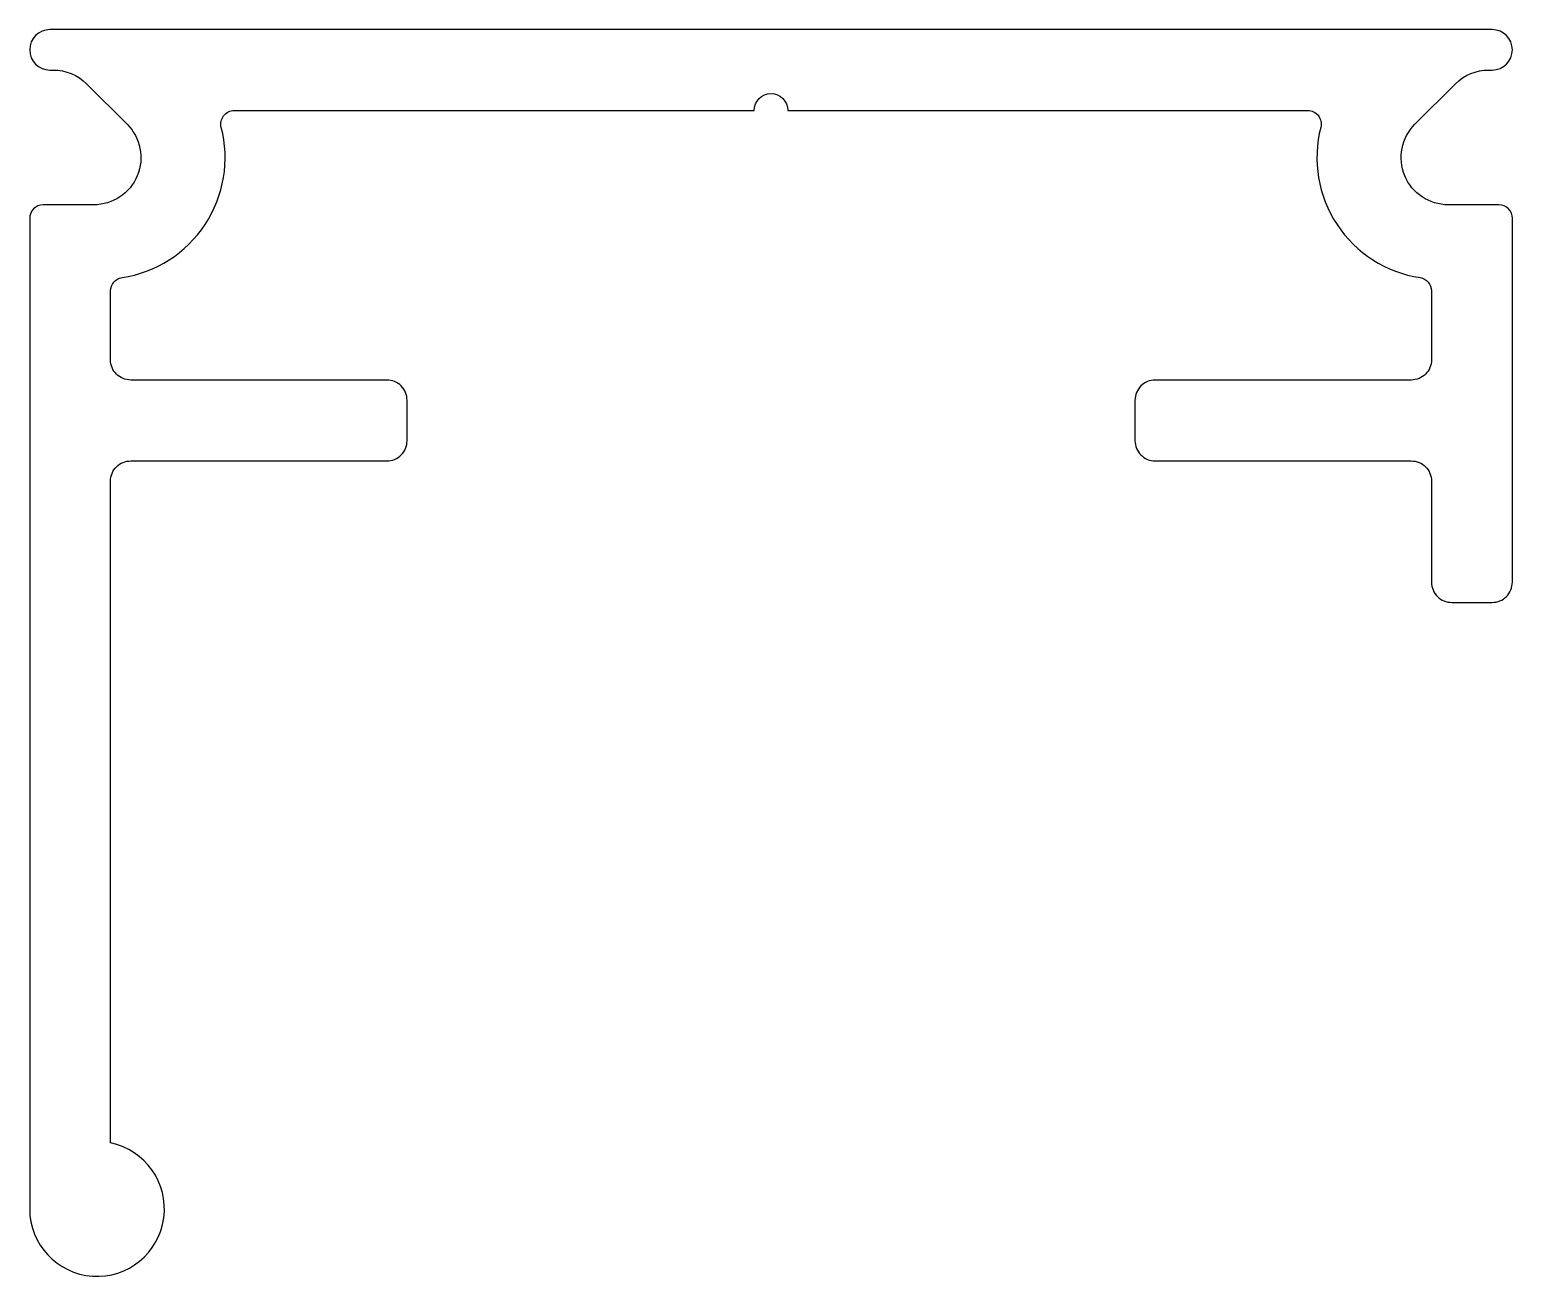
# Model space of a CAD drawing. Extents: x 933.9 to 955.9, y -2 to 16.5.
import ezdxf

# ---------------------------------------------------------------- set-up
doc = ezdxf.new("R2010")
doc.units = 0
doc.header["$LTSCALE"] = 15
doc.layers.get('0').update_dxf_attribs({"linetype": 'CONTINUOUS'})

msp = doc.modelspace()

# ---------------------------------------------------------------- linework, layer by layer
for p, q in [((933.872, 16.154), (933.872, 16.154)), ((955.872, 16.154), (955.872, 16.154)), ((954.672, 12.557), (954.672, 11.554))]:
    msp.add_line(p, q)
at = {"flags": 128}
msp.add_lwpolyline([(954.372, 10.054, -0.414214), (954.672, 9.754), (954.672, 8.254, 0.414214), (954.972, 7.954), (955.572, 7.954, 0.414214), (955.872, 8.254), (955.872, 13.654, 0.414214), (955.672, 13.854), (954.922, 13.854, -0.668179), (954.427, 15.049), (955.027, 15.649, -0.198912), (955.522, 15.854), (955.572, 15.854, 1), (955.572, 16.454), (934.172, 16.454, 1), (934.172, 15.854), (934.222, 15.854, -0.198912), (934.717, 15.649), (935.317, 15.049, -0.668179), (934.822, 13.854), (934.072, 13.854, 0.414214), (933.872, 13.654), (933.872, -1.046, 2.107491), (935.072, -0.067), (935.072, 9.754, -0.414214), (935.372, 10.054), (939.172, 10.054, 0.414214), (939.472, 10.354), (939.472, 10.954, 0.414214), (939.172, 11.254), (935.372, 11.254, -0.414214), (935.072, 11.554), (935.072, 12.576, -0.37077), (935.242, 12.774, 0.444448), (936.715, 15.004, -0.490314), (936.908, 15.254), (944.622, 15.254, -1), (945.122, 15.254), (952.835, 15.254, -0.490314), (953.029, 15.004, 0.444448), (954.502, 12.774, -0.37077), (954.672, 12.576), (954.672, 11.554, -0.414214), (954.372, 11.254), (950.572, 11.254, 0.414214), (950.272, 10.954), (950.272, 10.354, 0.414214), (950.572, 10.054)], format="xyb", close=True, dxfattribs=at)

doc.saveas('drawing.dxf')
